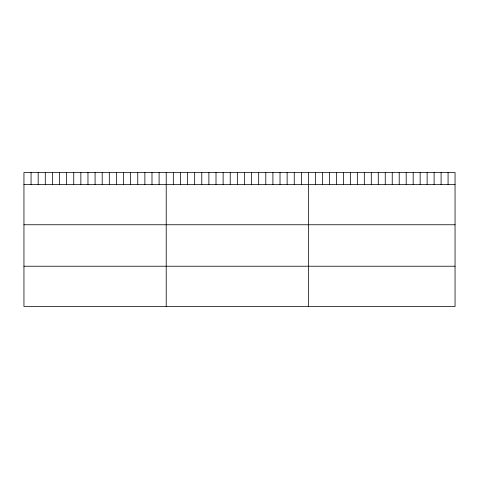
<?xml version="1.0" encoding="UTF-8"?>
<svg xmlns="http://www.w3.org/2000/svg" width="479" height="479" viewBox="0 0 479 479"><rect width="100%" height="100%" fill="white"/><g stroke="black" fill="none" stroke-linecap="round" stroke-linejoin="round"><path stroke-width="0.72" d="M455.05 184.517L455.05 306.47L23.95 306.47L23.95 172.53L455.05 172.53L455.05 184.517L23.95 184.517M23.95 224.759L455.05 224.759M23.95 266.228L455.05 266.228M448.069 172.53L448.069 184.517M441.093 172.53L441.093 184.517M434.112 172.53L434.112 184.517M427.13 172.53L427.13 184.517M420.149 172.53L420.149 184.517M413.173 172.53L413.173 184.517M406.192 172.53L406.192 184.517M399.211 172.53L399.211 184.517M392.235 172.53L392.235 184.517M385.254 172.53L385.254 184.517M378.272 172.53L378.272 184.517M371.291 172.53L371.291 184.517M364.315 172.53L364.315 184.517M357.334 172.53L357.334 184.517M350.353 172.53L350.353 184.517M343.377 172.53L343.377 184.517M336.396 172.53L336.396 184.517M329.414 172.53L329.414 184.517M322.433 172.53L322.433 184.517M315.457 172.53L315.457 184.517M308.476 172.53L308.476 306.47M301.363 172.53L301.363 184.517M294.25 172.53L294.25 184.517M287.137 172.53L287.137 184.517M280.023 172.53L280.023 184.517M272.91 172.53L272.91 184.517M265.797 172.53L265.797 184.517M258.684 172.53L258.684 184.517M251.571 172.53L251.571 184.517M244.458 172.53L244.458 184.517M237.344 172.53L237.344 184.517M230.231 172.53L230.231 184.517M223.118 172.53L223.118 184.517M216.005 172.53L216.005 184.517M208.892 172.53L208.892 184.517M201.779 172.53L201.779 184.517M194.666 172.53L194.666 184.517M187.552 172.53L187.552 184.517M180.439 172.53L180.439 184.517M173.326 172.53L173.326 184.517M166.213 172.53L166.213 306.47M159.1 172.53L159.1 184.517M151.987 172.53L151.987 184.517M144.874 172.53L144.874 184.517M137.76 172.53L137.76 184.517M130.647 172.53L130.647 184.517M123.534 172.53L123.534 184.517M116.421 172.53L116.421 184.517M109.308 172.53L109.308 184.517M102.195 172.53L102.195 184.517M95.082 172.53L95.082 184.517M87.968 172.53L87.968 184.517M80.855 172.53L80.855 184.517M73.742 172.53L73.742 184.517M66.629 172.53L66.629 184.517M59.516 172.53L59.516 184.517M52.403 172.53L52.403 184.517M45.289 172.53L45.289 184.517M38.176 172.53L38.176 184.517M31.063 172.53L31.063 184.517"/></g></svg>
